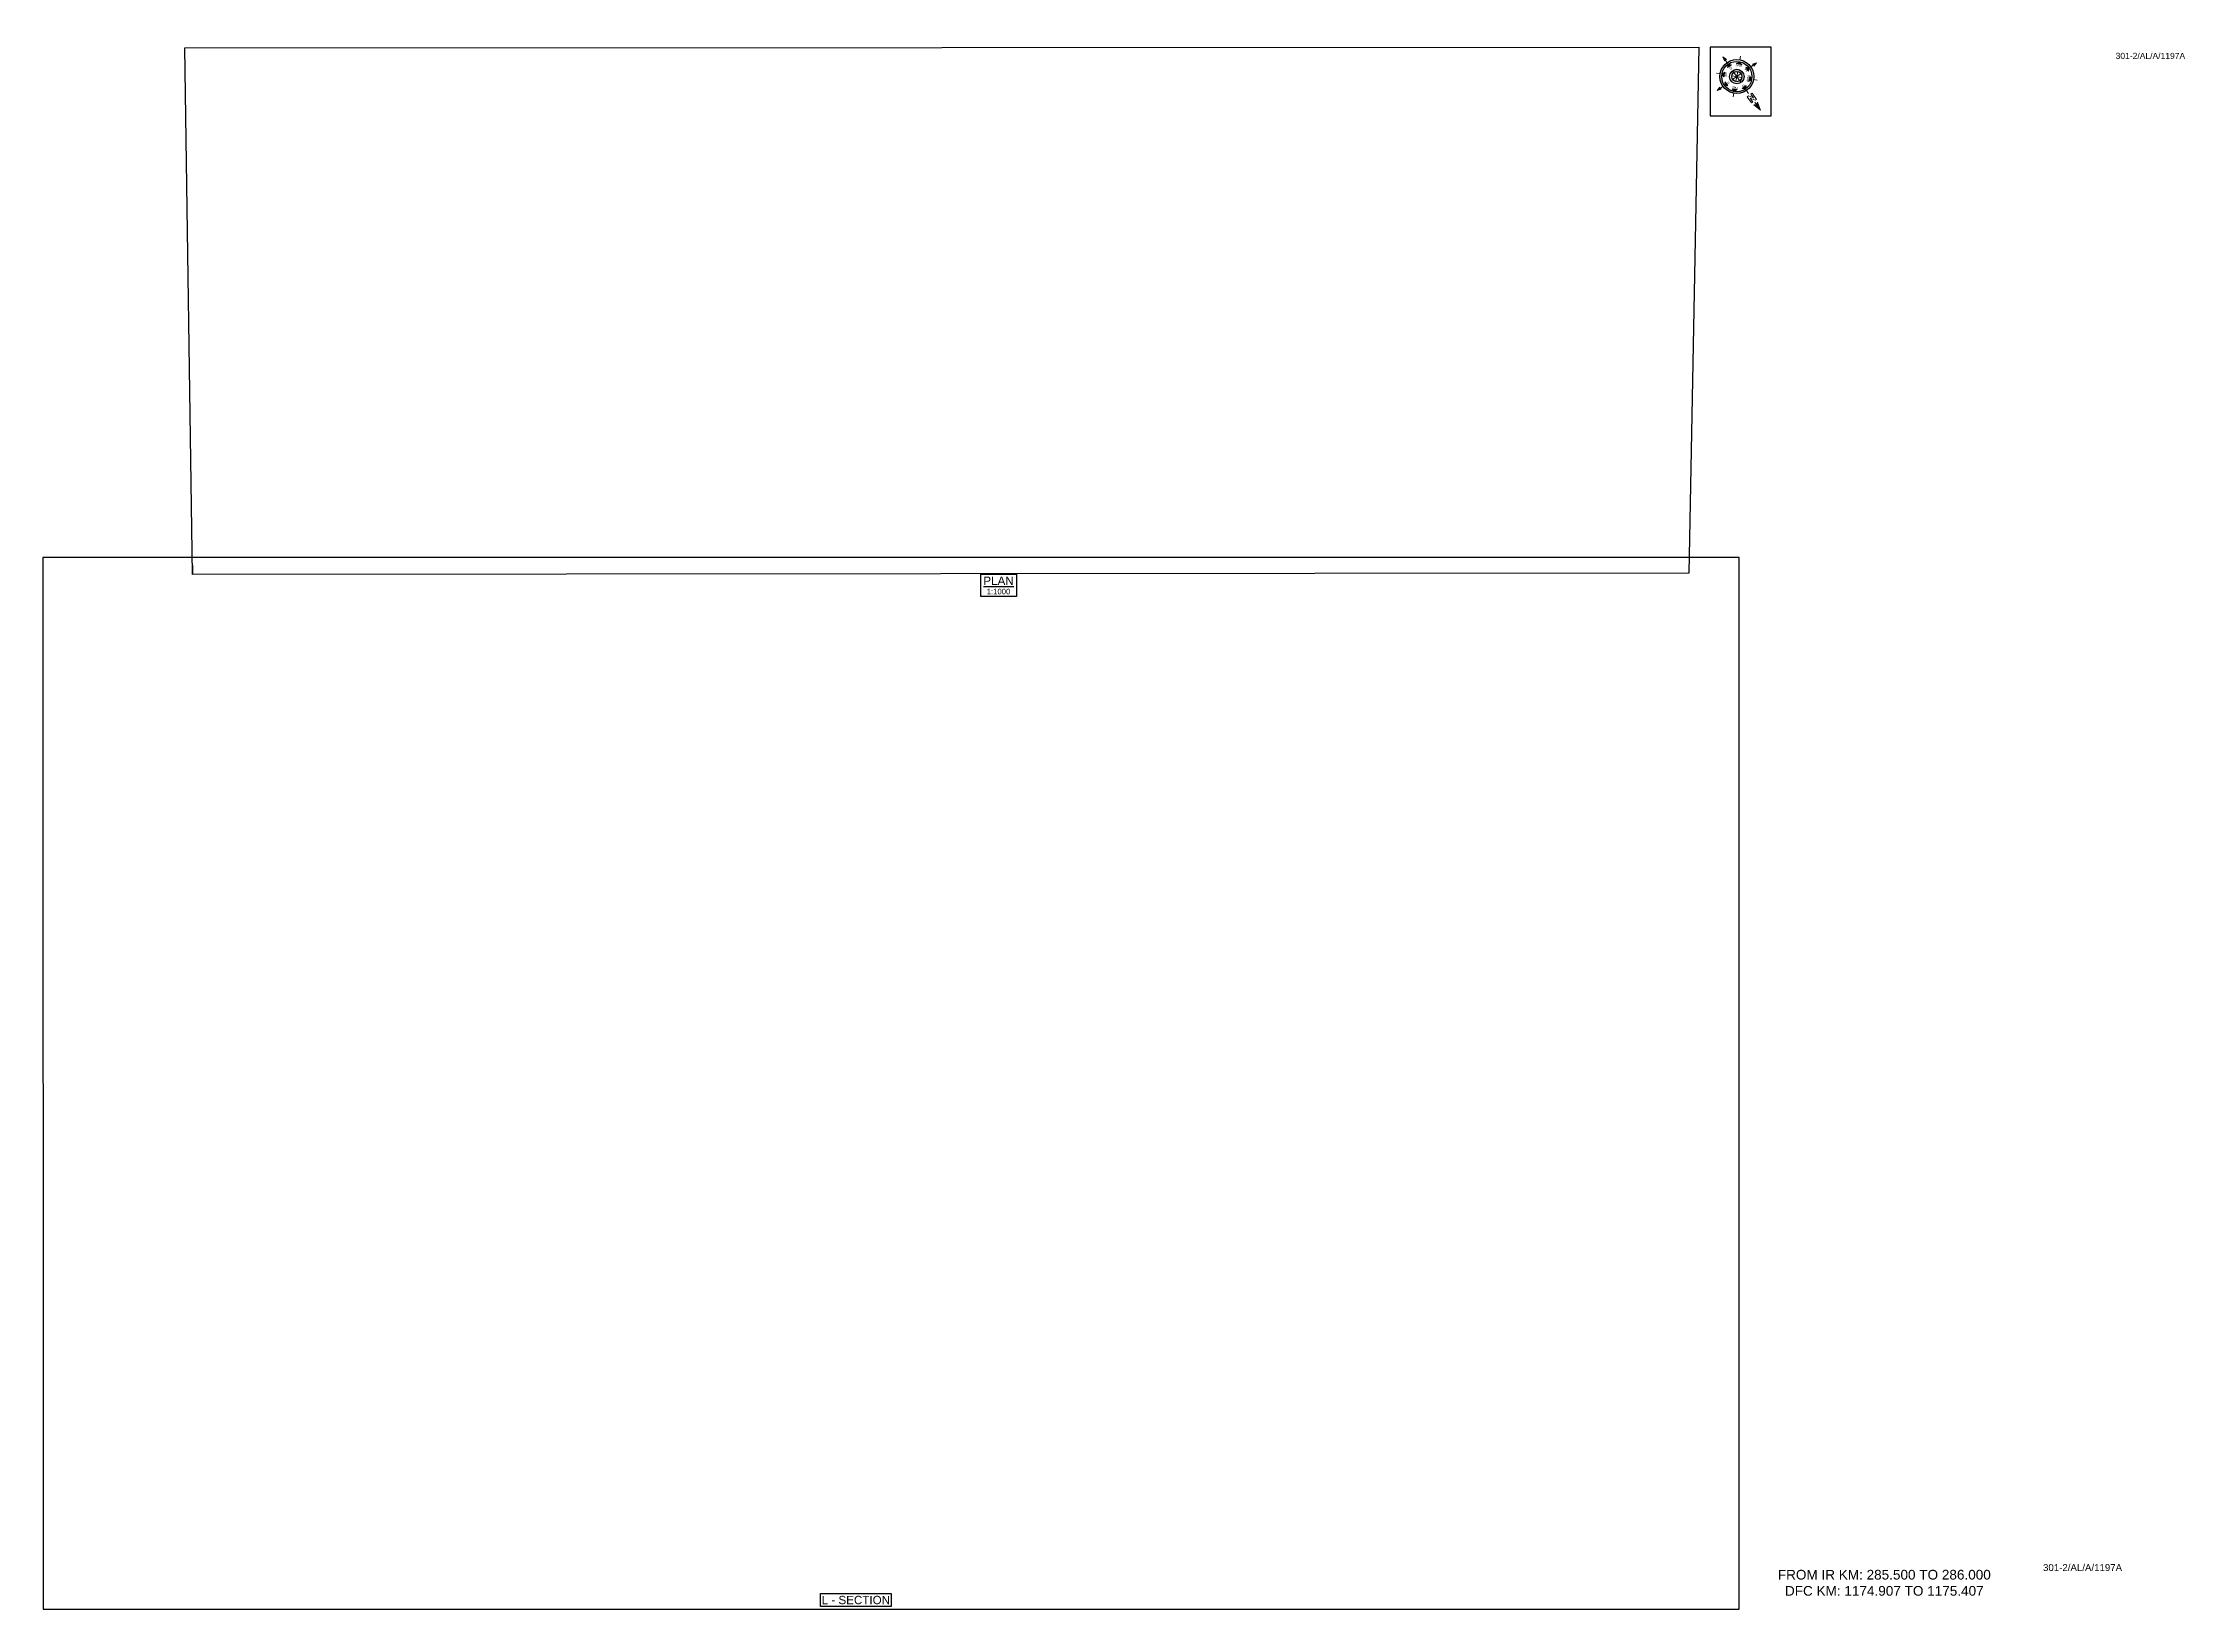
# Paper-space layout '1197A' of a CAD drawing. Header units: metres. Extents: x 52 to 826, y 15 to 581.
import ezdxf
from ezdxf.enums import TextEntityAlignment as Align

# ---------------------------------------------------------------- set-up
doc = ezdxf.new("R2010")
doc.units = ezdxf.units.M
doc.header["$MEASUREMENT"] = 0
doc.layers.get('Defpoints').update_dxf_attribs({"color": 5})
doc.layers.add('title', color=7, linetype='Continuous')
doc.styles.get("Standard").update_dxf_attribs({"font": 'arial.ttf'})
doc.styles.add('Style-Arial', font='arial.ttf')

# ---------------------------------------------------------------- blocks, each defined once
blk = doc.blocks.new('N')
for points in [[(0, 8.41), (-0.49, 6.68), (0, 6.93)], [(0.49, 6.68), (0, 6.93), (0, 8.41)], [(-4.93, 0), (-4.07, 0.25), (-4.19, 0)], [(-4.07, -0.25), (-4.19, 0), (-4.93, 0)], [(-3.08, 0), (-2.59, 0.49), (-2.59, -0.49)], [(-2.18, 2.18), (-1.48, 2.18), (-2.18, 1.48)], [(0, 3.08), (0.49, 2.59), (-0.49, 2.59)], [(2.18, 2.18), (2.18, 1.48), (1.48, 2.18)], [(3.08, 0), (2.59, -0.49), (2.59, 0.49)], [(4.07, 0.25), (4.19, 0), (4.93, 0)], [(4.93, 0), (4.07, -0.25), (4.19, 0)], [(-2.18, -2.18), (-2.18, -1.48), (-1.48, -2.18)], [(0, -3.08), (-0.49, -2.59), (0.49, -2.59)], [(0, -4.93), (-0.25, -4.07), (0, -4.19)], [(0.25, -4.07), (0, -4.19), (0, -4.93)], [(2.18, -2.18), (1.48, -2.18), (2.18, -1.48)]]:
    blk.add_hatch(color=7).paths.add_polyline_path(points, flags=0)
h = blk.add_hatch(color=7)
h.paths.add_polyline_path([(0, -3.08), (0, -3.46, 1), (0, 3.46), (0, 3.08, -1)])
h.paths.add_polyline_path([(0, 1.05), (0, 1.48, 1), (0, -1.48), (0, -1.05, -1)])
at = {"color": 7, "linetype": 'ByBlock', "lineweight": 13}
for p, q in [((-0.61, 4.57), (-0.61, 6.12)), ((-0.61, 6.12), (-0.3, 6.12)), ((-0.3, 6.12), (0.32, 5.19)), ((0.32, 4.57), (-0.3, 5.5)), ((-0.3, 5.5), (-0.3, 4.57)), ((0.32, 5.19), (0.32, 6.12)), ((0.32, 6.12), (0.64, 6.12)), ((0.64, 6.12), (0.64, 4.57))]:
    blk.add_line(p, q, dxfattribs=at)
at = {"color": 7, "lineweight": 13}
for p, q in [((0, 6.41), (0, 7.28)), ((-3.46, 0), (-4.19, 0)), ((-2.45, 2.45), (-2.97, 2.97)), ((1.05, 0), (-1.05, 0)), ((-1.05, 0), (1.05, 0)), ((-0.74, 0.74), (0.74, -0.74)), ((0.74, 0.74), (-0.74, -0.74)), ((0.74, -0.74), (-0.74, 0.74)), ((-0.74, -0.74), (0.74, 0.74)), ((0, 3.46), (0, 4.19)), ((0, 3.46), (0, 3.08)), ((0, 1.05), (0, 1.48)), ((0, 1.05), (0, -1.05)), ((0, -1.05), (0, 1.05)), ((2.45, 2.45), (2.97, 2.97)), ((3.46, 0), (4.19, 0)), ((-2.45, -2.45), (-2.97, -2.97)), ((0, -1.05), (0, -1.48)), ((0, -3.46), (0, -3.08)), ((0, -3.46), (0, -4.19)), ((2.45, -2.45), (2.97, -2.97))]:
    blk.add_line(p, q, dxfattribs=at)
at = {"color": 7, "linetype": 'ByBlock', "lineweight": 13}
for points in [[(-0.3, 4.57), (-0.61, 4.57)], [(0.32, 4.57), (0.64, 4.57)]]:
    blk.add_lwpolyline(points, dxfattribs=at)
at = {"color": 7, "lineweight": 13}
for points in [[(0, 8.41), (-0.49, 6.68), (0, 6.93), (0, 6.93)], [(0.49, 6.68), (0, 6.93), (0, 8.41), (0, 8.41)], [(-4.93, 0), (-4.07, 0.25), (-4.19, 0), (-4.19, 0)], [(-4.07, -0.25), (-4.19, 0), (-4.93, 0), (-4.93, 0)], [(-3.08, 0), (-2.59, 0.49), (-2.59, -0.49), (-2.59, -0.49)], [(-2.18, 2.18), (-1.48, 2.18), (-2.18, 1.48), (-2.18, 1.48)], [(0, 3.08), (0.49, 2.59), (-0.49, 2.59), (-0.49, 2.59)], [(2.18, 2.18), (2.18, 1.48), (1.48, 2.18), (1.48, 2.18)], [(3.08, 0), (2.59, -0.49), (2.59, 0.49), (2.59, 0.49)], [(4.07, 0.25), (4.19, 0), (4.93, 0), (4.93, 0)], [(4.93, 0), (4.07, -0.25), (4.19, 0), (4.19, 0)], [(-2.18, -2.18), (-2.18, -1.48), (-1.48, -2.18), (-1.48, -2.18)], [(0, -3.08), (-0.49, -2.59), (0.49, -2.59), (0.49, -2.59)], [(0, -4.93), (-0.25, -4.07), (0, -4.19), (0, -4.19)], [(0.25, -4.07), (0, -4.19), (0, -4.93), (0, -4.93)], [(2.18, -2.18), (1.48, -2.18), (2.18, -1.48), (2.18, -1.48)]]:
    blk.add_lwpolyline(points, close=True, dxfattribs=at)
at = {"color": 7}
for radius in [3.46, 3.08, 1.48, 1.05]:
    blk.add_circle((0, 0), radius, dxfattribs=at)
for s, rotation, p in [('W', 90, (-2.1, 0)), ('NW', 45, (-1.48, 1.48)), ('NE', 315, (1.48, 1.48)), ('E', 270, (1.97, 0)), ('SW', 135, (-1.48, -1.48)), ('SE', 225, (1.48, -1.48))]:
    blk.add_text(s, height=0.6, rotation=rotation, dxfattribs=at).set_placement(p, align=Align.CENTER)
for s, p in [('N', (0, 2.1)), ('S', (0, -2.47))]:
    blk.add_text(s, height=0.6, dxfattribs=at).set_placement(p, align=Align.CENTER)

psp = doc.layouts.new('1197A')

# ---------------------------------------------------------------- linework, layer by layer
psp.add_lwpolyline([(332.72, 16), (332.72, 20.6), (358.25, 20.6), (358.25, 16)], close=True)
at = {"layer": 'Defpoints'}
for points in [[(103.23, 578.73), (649.85, 579), (646.3, 389.14), (106.01, 388.61), (105.96, 391.9), (106.01, 388.61)], [(51.99, 15), (664.51, 15), (664.43, 394.69), (51.92, 394.69)]]:
    psp.add_lwpolyline(points, close=True, dxfattribs=at)
at = {"layer": 'title', "color": 7, "linetype": 'Continuous', "lineweight": -3}
psp.add_lwpolyline([(390.63, 388.76), (403.51, 388.76), (403.51, 380.6), (390.63, 380.6)], close=True, dxfattribs=at)

# ---------------------------------------------------------------- texts
at = {"style": 'Style-Arial'}
for height, p in [(2.2, (800.4, 574.76)), (2.5, (774.19, 28.76))]:
    psp.add_text('301-2/AL/A/1197A', height=height, dxfattribs=at).set_placement(p)
at = {"insert": (674.74, 29.19), "char_height": 3.5, "attachment_point": 1, "style": 'Style-Arial'}
psp.add_mtext_dynamic_manual_height_columns('\\pxqc;FROM IR KM: 285.500 TO 286.000\\P{\\C1;DFC KM: 1174.907 TO 1175.407}', width=84.2726, gutter_width=17.5, heights=[0], dxfattribs=at)
at = {"layer": 'title', "color": 7, "linetype": 'Continuous', "lineweight": -3, "style": 'Style-Arial'}
for s, height, p in [('%%UPLAN', 3, (397.02, 386.32)), ('1:1000', 2, (397.02, 382.45))]:
    psp.add_text(s, height=height, dxfattribs=at).set_placement(p, align=Align.MIDDLE)
at = {"layer": 'title', "style": 'Style-Arial'}
psp.add_text('L - SECTION', height=3, rotation=0.00006, dxfattribs=at).set_placement((345.5, 18.3), align=Align.MIDDLE_CENTER)

# ---------------------------------------------------------------- viewports
at = {"layer": 'Defpoints', "view_twist_angle": 215.12229362}
vp = psp.add_viewport(center=(376.54, 483.8), size=(546.63, 190.3916), view_center_point=(1402827.63, -3134990.74), view_height=190.3917, status=3, dxfattribs=at)
vp.dxf.flags = 0x10000  # cut along an outline
vp.dxf.clipping_boundary_handle = psp.add_lwpolyline([(103.23, 578.73), (649.85, 579), (646.3, 389.14), (106.01, 388.61), (105.96, 391.9), (106.01, 388.61)], format="xyb", close=True, dxfattribs={"invisible": 1}).dxf.handle
at = {"layer": 'Defpoints'}
vp = psp.add_viewport(center=(358.21, 204.85), size=(612.59, 379.6948), view_center_point=(15210.8, -12048.55), view_height=379.6948, dxfattribs=at)
vp.dxf.flags = 0x10000  # cut along an outline
vp.dxf.clipping_boundary_handle = psp.add_lwpolyline([(51.99, 15), (664.51, 15), (664.43, 394.69), (51.92, 394.69)], format="xyb", close=True, dxfattribs={"invisible": 1}).dxf.handle

# ---------------------------------------------------------------- wipeouts: each hides what was drawn before it
psp.add_wipeout([(653.96, 579), (676, 579), (676, 554.19), (653.96, 554.19)])

# ---------------------------------------------------------------- next in the draw order: linework, layer by layer
psp.add_lwpolyline([(676, 579), (653.96, 579), (653.96, 554.19), (676, 554.19)], close=True)

# ---------------------------------------------------------------- next in the draw order: block references
at = {"xscale": 1.771541522973351, "yscale": 1.771541522973351, "zscale": 1.771541522973351, "rotation": 215.1222936235771}
psp.add_blockref('N', (663.62, 568.39), dxfattribs=at)

doc.saveas('drawing.dxf')
